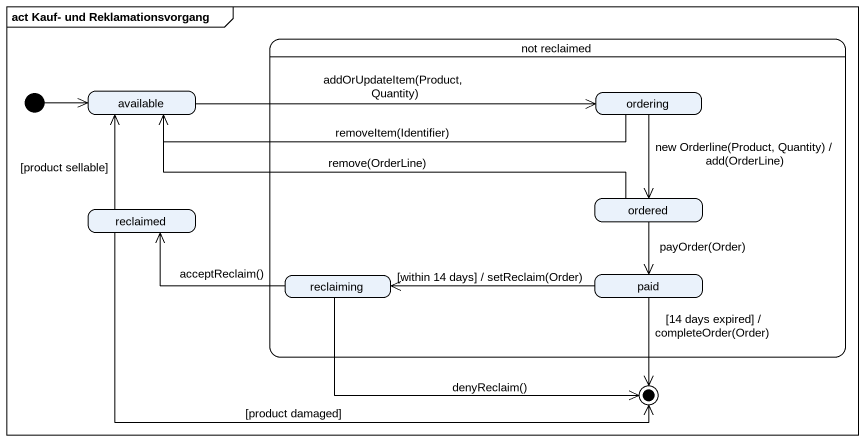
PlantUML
@startuml
mainframe act Kauf- und Reklamationsvorgang
hide empty description
state "not reclaimed" as not_reclaimed {
  state ordering
  state ordered
  state reclaiming
  state paid
}
state available
state reclaimed
state final1 <<end>>
[*] -right-> available
available -right-> ordering : addOrUpdateItem(Product, Quantity)
ordering -left-> available : removeItem(Identifier)
ordering --> ordered : new Orderline(Product, Quantity) / add(OrderLine)
ordered -left-> available : remove(OrderLine)
ordered --> paid : payOrder(Order)
reclaimed -up-> available : [product sellable]
reclaimed -right-> final1 : [product damaged]
reclaiming -left-> reclaimed : acceptReclaim()
reclaiming -right-> final1 : denyReclaim()
paid -left-> reclaiming : [within 14 days] / setReclaim(Order)
paid --> final1 : [14 days expired] / completeOrder(Order)
@enduml
